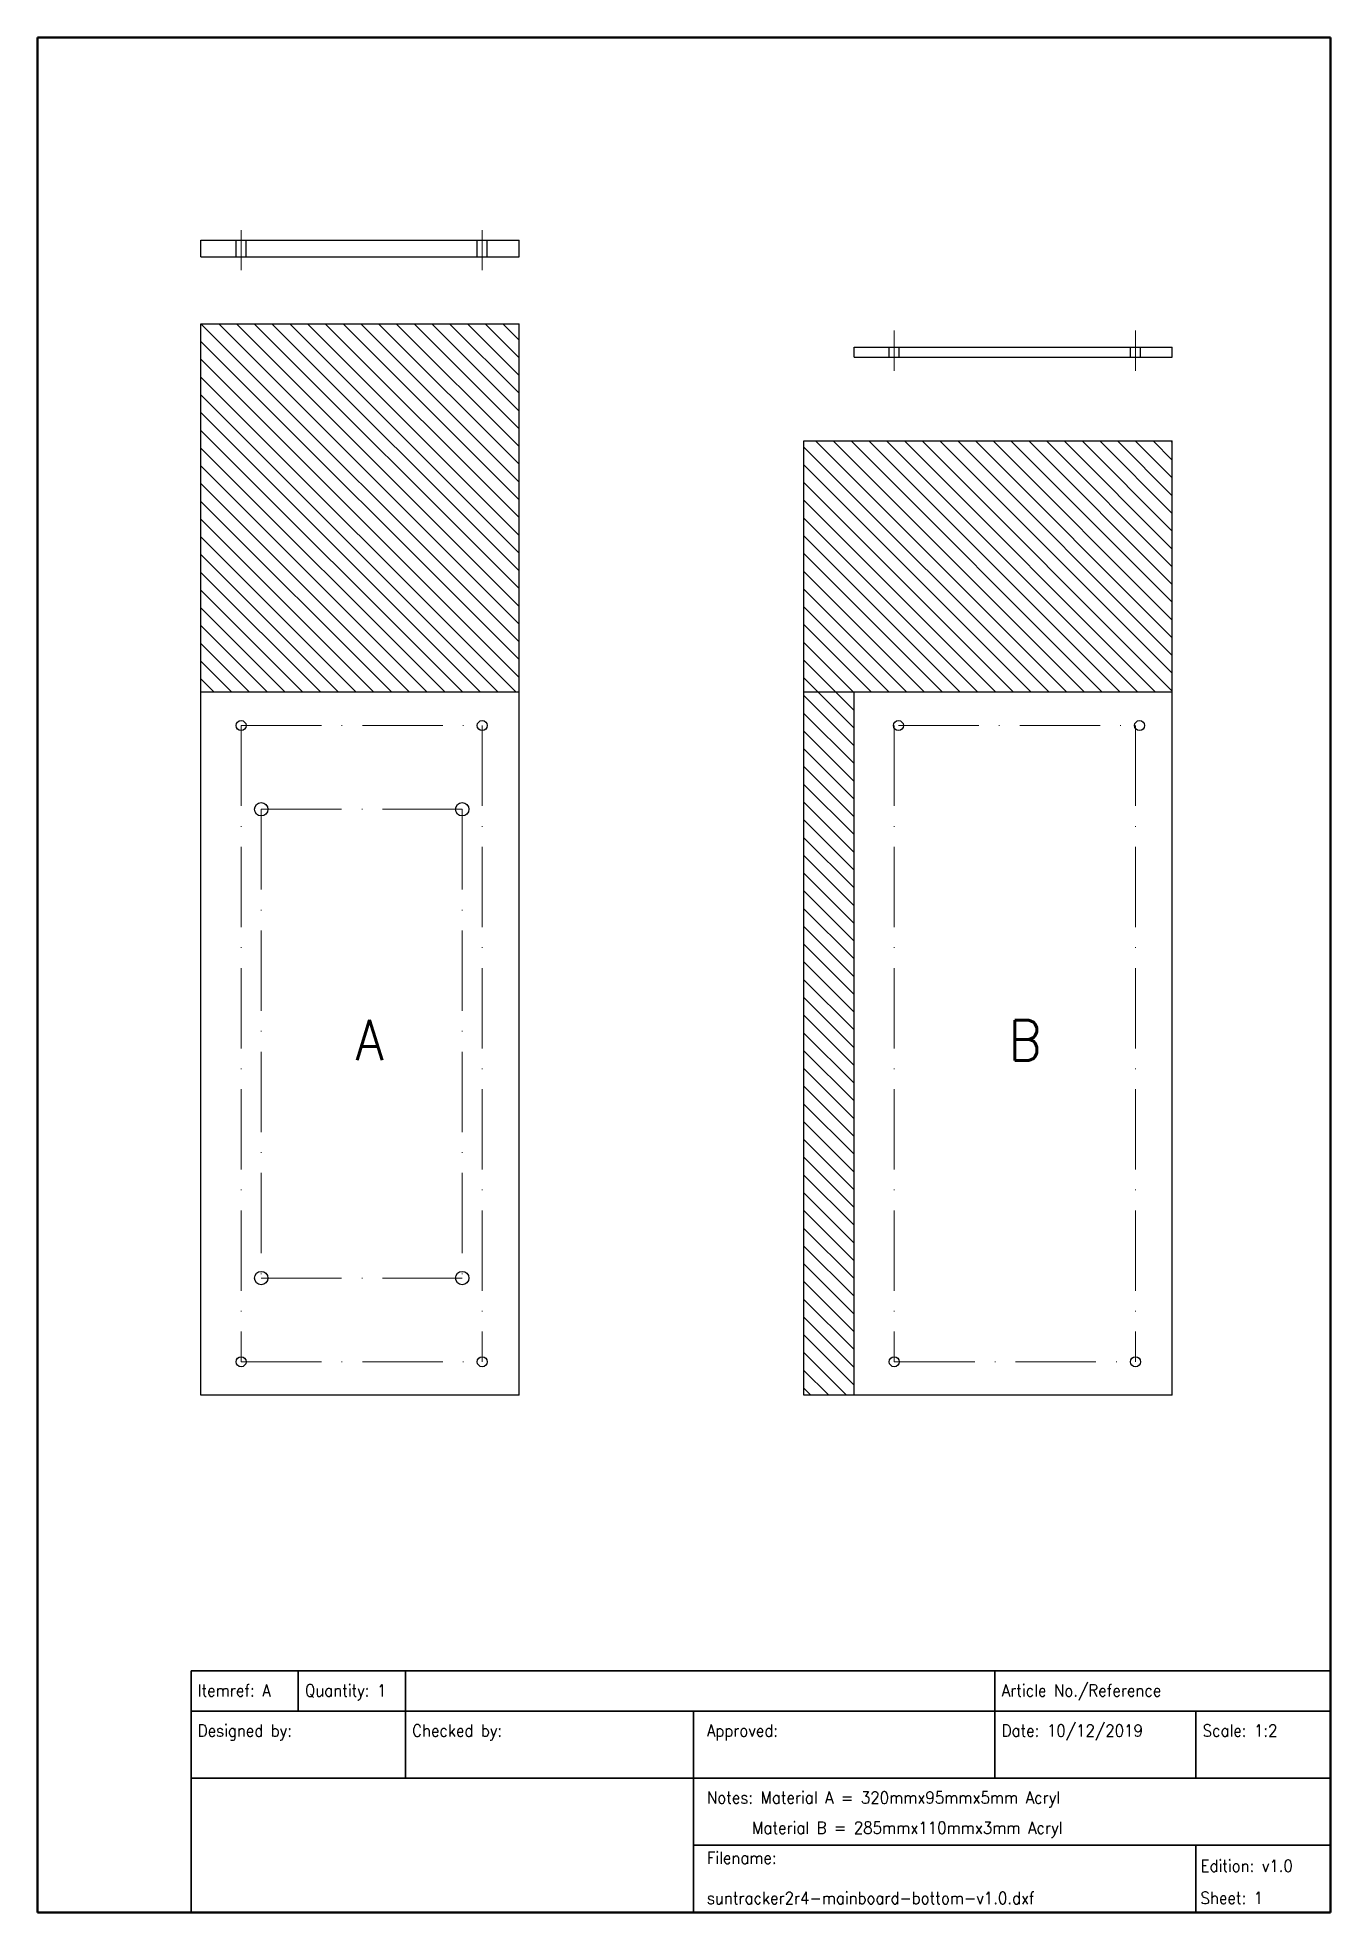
# Model space of a CAD drawing. Header units: millimetres. Extents: x -104 to 89, y -157 to 123.
import ezdxf

# ---------------------------------------------------------------- set-up
doc = ezdxf.new("R2010")
doc.units = ezdxf.units.MM
doc.header["$MEASUREMENT"] = 0
doc.linetypes.add('ACAD_ISO10W100', pattern=[18, 12, -3, 0, -3])
doc.layers.get('0').update_dxf_attribs({"color": 18, "lineweight": 25, "true_color": 0x000000})
for name, color, linetype, lineweight, true_color in [('Bottom Stand ... Construction', 176, 'ACAD_ISO10W100', 13, 0x000080), ('Bottom Stand ... Dimensions', 176, 'Continuous', 13, 0x000080), ('Bottom Stand ... Label', 176, 'Continuous', 70, 0x000080), ('Bottom Stand ... Label ... Background', 18, 'Continuous', 35, 0x000000), ('Bottom Stand ... Label ... Frame', 18, 'Continuous', 50, 0x000000)]:
    doc.layers.add(name, color=color, linetype=linetype, lineweight=lineweight, true_color=true_color)
doc.styles.add('textstyle11', font='Standard')
doc.styles.add('textstyle12', font='Standard')
doc.styles.add('textstyle13', font='Standard')
doc.styles.add('textstyle14', font='Standard')
doc.styles.add('textstyle15', font='Standard')
doc.styles.add('textstyle16', font='Standard')
doc.styles.add('textstyle17', font='Standard')
doc.styles.add('textstyle18', font='Standard')
doc.styles.add('textstyle19', font='Standard')
doc.styles.add('textstyle20', font='Standard')
doc.styles.add('textstyle21', font='Standard')
doc.styles.add('textstyle22', font='Standard')
doc.styles.add('textstyle23', font='Standard')

msp = doc.modelspace()

# ---------------------------------------------------------------- hatches: boundary and pattern name
at = {"layer": 'Bottom Stand ... Dimensions'}
h = msp.add_hatch(dxfattribs=at)
h.set_pattern_fill('ANSI31', color=256, scale=15, angle=90, style=0, pattern_type=0)
h.paths.add_polyline_path([(-80, 80), (-32.5, 80), (-32.5, 25), (-80, 25)], flags=0)
h = msp.add_hatch(dxfattribs=at)
h.set_pattern_fill('ANSI31', color=256, scale=15, angle=90, style=0, pattern_type=0)
h.paths.add_polyline_path([(10, 62.5), (65, 62.5), (65, 25), (10, 25)], flags=0)
h = msp.add_hatch(dxfattribs=at)
h.set_pattern_fill('ANSI31', color=256, scale=15, angle=90, style=0, pattern_type=0)
h.paths.add_polyline_path([(10, 25), (17.5, 25), (17.5, -80), (10, -80)], flags=0)

# ---------------------------------------------------------------- linework, layer by layer
for p, q in [((-80, 92.5), (-32.5, 92.5)), ((-80, 90), (-80, 92.5)), ((-74.75, 90), (-74.75, 92.5)), ((-73.25, 90), (-73.25, 92.5)), ((-38.75, 90), (-38.75, 92.5)), ((-37.25, 90), (-37.25, 92.5)), ((-32.5, 90), (-32.5, 92.5)), ((-80, 90), (-32.5, 90)), ((-80, 45), (-80, 80)), ((-80, 80), (-32.5, 80)), ((-32.5, 25), (-32.5, 80)), ((17.5, 76.5), (65, 76.5)), ((17.5, 75), (17.5, 76.5)), ((22.75, 75), (22.75, 76.5)), ((24.25, 75), (24.25, 76.5)), ((58.75, 75), (58.75, 76.5)), ((60.25, 75), (60.25, 76.5)), ((65, 75), (65, 76.5)), ((17.5, 75), (65, 75)), ((10, -80), (10, 62.5)), ((10, 62.5), (65, 62.5)), ((65, 25), (65, 62.5)), ((-80, -80), (-80, 45)), ((-32.5, 25), (-80, 25)), ((-32.5, -80), (-32.5, 25)), ((17.5, 25), (10, 25)), ((65, 25), (17.5, 25)), ((17.5, -80), (17.5, 25)), ((65, -80), (65, 25)), ((-32.5, -80), (-80, -80)), ((17.5, -80), (10, -80)), ((65, -80), (17.5, -80))]:
    msp.add_line(p, q)
for centre, radius in [((-74, 20), 0.75), ((-38, 20), 0.75), ((24.12, 20), 0.75), ((60.12, 20), 0.75), ((-71, 7.5), 1), ((-41, 7.5), 1), ((-71, -62.5), 1), ((-41, -62.5), 1), ((-74, -75), 0.75), ((-38, -75), 0.75), ((23.5, -75), 0.75), ((59.5, -75), 0.75)]:
    msp.add_circle(centre, radius)
at = {"layer": 'Bottom Stand ... Construction'}
for p, q in [((-74, 88), (-74, 94)), ((-38, 88), (-38, 94)), ((23.5, 73), (23.5, 79)), ((59.5, 73), (59.5, 79)), ((-74, 20), (-38, 20)), ((-74, 20), (-74, -75)), ((-38, 20), (-38, -75)), ((23.5, 20), (23.5, -75)), ((24.12, 20), (60.12, 20)), ((59.5, 20), (59.5, -75)), ((-71, 7.5), (-41, 7.5)), ((-71, 7.5), (-71, -62.5)), ((-41, 7.5), (-41, -62.5)), ((-71, -62.5), (-41, -62.5)), ((-74, -75), (-38, -75)), ((23.5, -75), (59.5, -75))]:
    msp.add_line(p, q, dxfattribs=at)
at = {"layer": 'Bottom Stand ... Label ... Background', "linetype": 'Continuous'}
for p, q in [((-81.47, -121.18), (88.53, -121.18)), ((-81.47, -127.18), (-81.47, -121.18)), ((-65.47, -127.18), (-65.47, -121.18)), ((-49.47, -127.18), (-49.47, -121.18)), ((38.53, -127.18), (38.53, -121.18)), ((-81.47, -127.18), (88.53, -127.18)), ((-81.47, -157.18), (-81.47, -127.18)), ((-49.47, -137.18), (-49.47, -127.18)), ((-6.47, -137.18), (-6.47, -127.18)), ((38.53, -137.18), (38.53, -127.18)), ((68.53, -137.18), (68.53, -127.18)), ((-81.47, -137.18), (88.53, -137.18)), ((-6.47, -157.18), (-6.47, -137.18)), ((-6.47, -147.18), (88.53, -147.18)), ((68.53, -157.18), (68.53, -147.18)), ((-6.47, -157.18), (-6.47, -152.18))]:
    msp.add_line(p, q, dxfattribs=at)
at = {"layer": 'Bottom Stand ... Label ... Frame'}
for p, q in [((-104.39, -157.24), (-104.39, 122.76)), ((88.61, 122.76), (-104.39, 122.76)), ((88.61, -157.24), (88.61, 122.76)), ((-104.39, -157.24), (88.61, -157.24))]:
    msp.add_line(p, q, dxfattribs=at)

# ---------------------------------------------------------------- texts
at = {"layer": 'Bottom Stand ... Label', "char_height": 1.8, "attachment_point": 5}
for s, insert, style in [('\\H6;A', (-54.82, -26.94), 'textstyle22'), ('\\H6;B', (43, -27), 'textstyle23')]:
    msp.add_mtext(s, dxfattribs=dict(at, insert=insert, style=style))
at = {"layer": 'Bottom Stand ... Label ... Background', "linetype": 'Continuous', "lineweight": 25, "char_height": 1.8, "width": 100, "attachment_point": 1}
for s, insert, style in [('Itemref: A', (-80.47, -123.18), 'textstyle12'), ('Quantity: 1', (-64.47, -123.18), 'textstyle13'), ('Article No./Reference', (39.53, -123.18), 'textstyle14'), ('Designed by:', (-80.47, -129.18), 'textstyle15'), ('Checked by:', (-48.47, -129.18), 'textstyle16'), ('Approved:\\P\\P', (-4.47, -129.18), 'textstyle17'), ('Date: 10/12/2019', (39.53, -129.18), 'textstyle19'), ('Scale: 1:2', (69.53, -129.18), 'textstyle20'), ('Filename:\\P\\Psuntracker2r4-mainboard-bottom-v1.0.dxf', (-4.47, -148.18), 'textstyle18')]:
    msp.add_mtext(s, dxfattribs=dict(at, insert=insert, style=style))
at = {"layer": 'Bottom Stand ... Label ... Background', "linetype": 'Continuous', "lineweight": 25, "char_height": 1.8, "attachment_point": 1}
for s, insert, width, line_spacing_factor, style in [('Notes: Material A = 320mmx95mmx5mm Acryl\\P\\~\\~\\~\\~\\~\\~Material B = 285mmx110mmx3mm Acryl', (-4.47, -139.18), 200, 1.5, 'textstyle11'), ('Edition: v1.0\\P\\PSheet: 1', (69.22, -149.37), 100, 0.8, 'textstyle21')]:
    msp.add_mtext(s, dxfattribs=dict(at, insert=insert, width=width, line_spacing_factor=line_spacing_factor, style=style))

doc.saveas('drawing.dxf')
